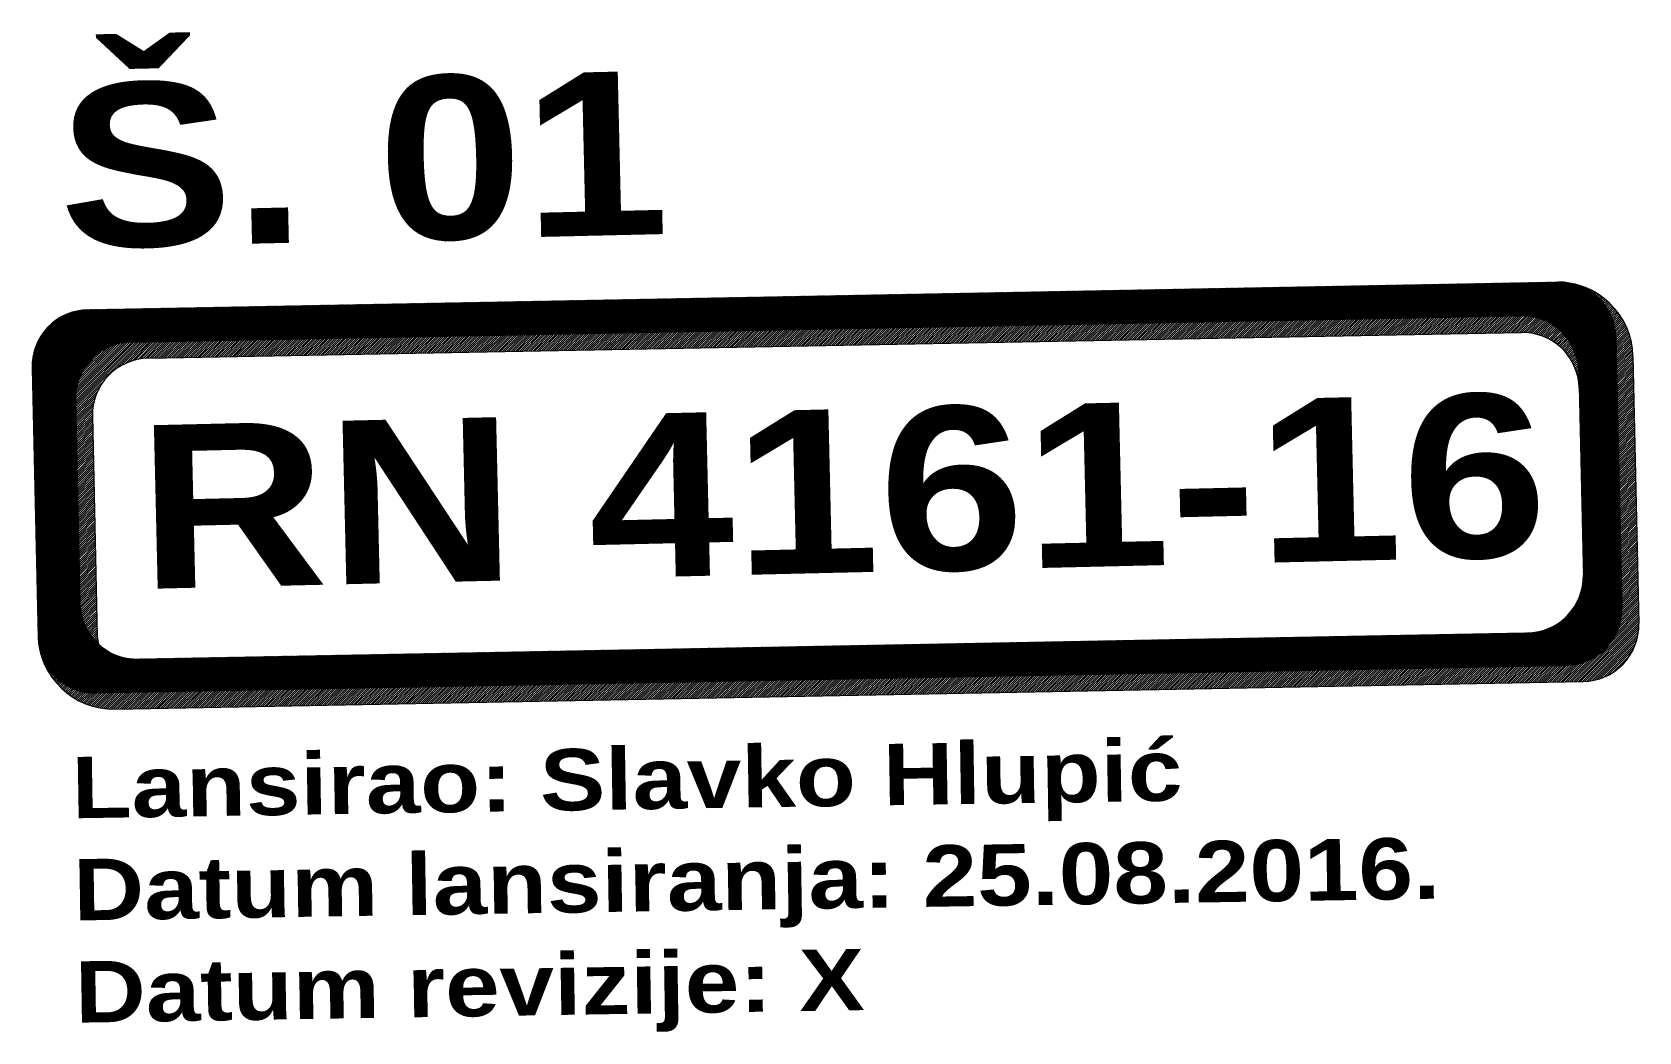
# Model space of a CAD drawing. Extents: x -409 to 623, y -170 to 506.
# Drawn here: x -298.7 to -223.9, y 247.5 to 294 of the extents above; entities that cross this region are included whole.
import ezdxf

# ---------------------------------------------------------------- set-up
doc = ezdxf.new("R2010")
doc.units = 0
doc.header["$LTSCALE"] = 7
doc.header["$MEASUREMENT"] = 0
doc.layers.get('0').update_dxf_attribs({"linetype": 'CONTINUOUS', "lineweight": 15})
doc.styles.get("Standard").update_dxf_attribs({"font": 'isocp.shx', "height": 3})
pattern_1 = [(45, (-304.20923, 258.02131), (-0.04939141, 0.04939141), [])]

msp = doc.modelspace()

# ---------------------------------------------------------------- hatches: boundary and pattern name
h = msp.add_hatch()
h.set_pattern_fill('ANSI31', color=1, scale=0.0055, style=0)
h.set_pattern_definition([(45, (-304.209233, 258.021312), (-0.012347852, 0.012347852), [])])
h.paths.add_polyline_path([(-227.304, 264.521, 0.4152273), (-224.7142, 267.2192), (-224.993, 279.7619, 0.3387966), (-226.9999, 282.2664, 0.0523796), (-227.7315, 282.3414, 0.0040711), (-227.7889, 282.3408), (-296.0903, 281.059, 0.4152273), (-298.6801, 278.3608), (-298.4037, 265.925, 0.0040711), (-298.4019, 265.8677, 0.0523796), (-298.297, 265.1397, 0.3387966), (-295.7124, 263.2372)])
h.paths.add_polyline_path([(-226.5082, 268.7258, -0.4152273), (-229.098, 266.0276), (-293.767, 264.814, -0.1882834), (-295.5685, 265.4786, -0.2086819), (-296.4558, 267.3948), (-296.6662, 276.8583, -0.4152273), (-294.0764, 279.5565), (-229.4074, 280.7701, -0.4132006), (-226.7185, 278.1893), (-226.7014, 277.4195)], flags=16)
h = msp.add_hatch()
h.set_pattern_fill('ANSI31', scale=0.022, style=0)
h.set_pattern_definition(pattern_1)
h.paths.add_polyline_path([(-295.7124, 263.2372, -0.3387966), (-298.297, 265.1397, 0.3486048), (-294.8185, 262.4838), (-226.5171, 263.7657, 0.4152273), (-223.9272, 266.4639), (-224.2037, 278.8996, 0.3486048), (-226.9999, 282.2664, -0.3387966), (-224.993, 279.7619), (-224.7142, 267.2192, -0.4152273), (-227.304, 264.521)])
h = msp.add_hatch()
h.set_pattern_fill('ANSI31', scale=0.022, style=0)
h.set_pattern_definition(pattern_1)
h.paths.add_polyline_path([(-226.7185, 278.1893, 0.4132006), (-229.4074, 280.7701), (-294.0764, 279.5565, 0.4152273), (-296.6662, 276.8583), (-296.4558, 267.3948, 0.2086819), (-295.5685, 265.4786, -0.0928507), (-295.6519, 265.875), (-295.8792, 276.1029, -0.4152273), (-293.2894, 278.8011), (-229.3903, 280.0003, -0.4132006), (-226.7014, 277.4195)])

# ---------------------------------------------------------------- linework, layer by layer
at = {"color": 7}
for p, q in [((-296.0903, 281.059), (-227.7889, 282.3408)), ((-294.0764, 279.5565), (-229.4074, 280.7701)), ((-293.2894, 278.8011), (-229.3903, 280.0003)), ((-224.993, 279.7619), (-224.7142, 267.2192)), ((-224.2037, 278.8996), (-223.9272, 266.4639)), ((-298.6801, 278.3608), (-298.4037, 265.925)), ((-226.7185, 278.1893), (-226.5082, 268.7258)), ((-296.6662, 276.8583), (-296.4558, 267.3948)), ((-295.8792, 276.1029), (-295.6519, 265.875)), ((-293.767, 264.814), (-229.098, 266.0276)), ((-295.7124, 263.2372), (-227.304, 264.521)), ((-294.8185, 262.4838), (-226.5171, 263.7657))]:
    msp.add_line(p, q, dxfattribs=at)
for centre, radius, start, end in [((-227.7228, 278.8214), 3.52, 1.273388, 91.075154), ((-227.6324, 279.7033), 2.64, 1.273388, 91.075154), ((-296.0407, 278.4194), 2.64, 91.075154, 181.273388), ((-229.3579, 278.1306), 2.64, 1.273388, 91.075154), ((-229.3407, 277.3608), 2.64, 1.273388, 91.075154), ((-294.0269, 276.917), 2.64, 91.075154, 181.273388), ((-293.2399, 276.1616), 2.64, 91.075154, 181.273388), ((-229.1475, 268.6672), 2.64, 271.075154, 1.273388), ((-293.8165, 267.4535), 2.64, 181.273388, 271.075154), ((-227.3536, 267.1606), 2.64, 271.075154, 1.273388), ((-226.5666, 266.4052), 2.64, 271.075154, 1.273388), ((-294.8845, 266.0032), 3.52, 181.273388, 271.075154), ((-295.7619, 265.8767), 2.64, 181.273388, 271.075154), ((-294.5521, 265.8994), 1.1, 181.273388, 202.49237)]:
    msp.add_arc(centre, radius, start, end, dxfattribs=at)

# ---------------------------------------------------------------- texts
at = {"color": 1, "attachment_point": 1}
for s, insert, char_height, width, rotation in [('{\\fArial Black|b1|i0|c238|p34;Š. 01}', (-297.5575, 291.522), 7.6032, 76.085732, 1.3375), ('{\\fArial Black|b1|i0|c0|p34;RN \\fArial Black|b1|i0|c238|p34;4161-16}', (-293.8289, 275.671), 7.6032, 76.085732, 1.3375), ('{\\fArial Black|b1|i0|c238|p34;Lansirao: Slavko Hlupić^JDatum lansiranja: 25.08.2016.\\PDatum revizije: X}', (-296.8648, 260.2571), 2.8512, 75.521712, 0.917299)]:
    msp.add_mtext(s, dxfattribs=dict(at, insert=insert, char_height=char_height, width=width, rotation=rotation))

doc.saveas('drawing.dxf')
